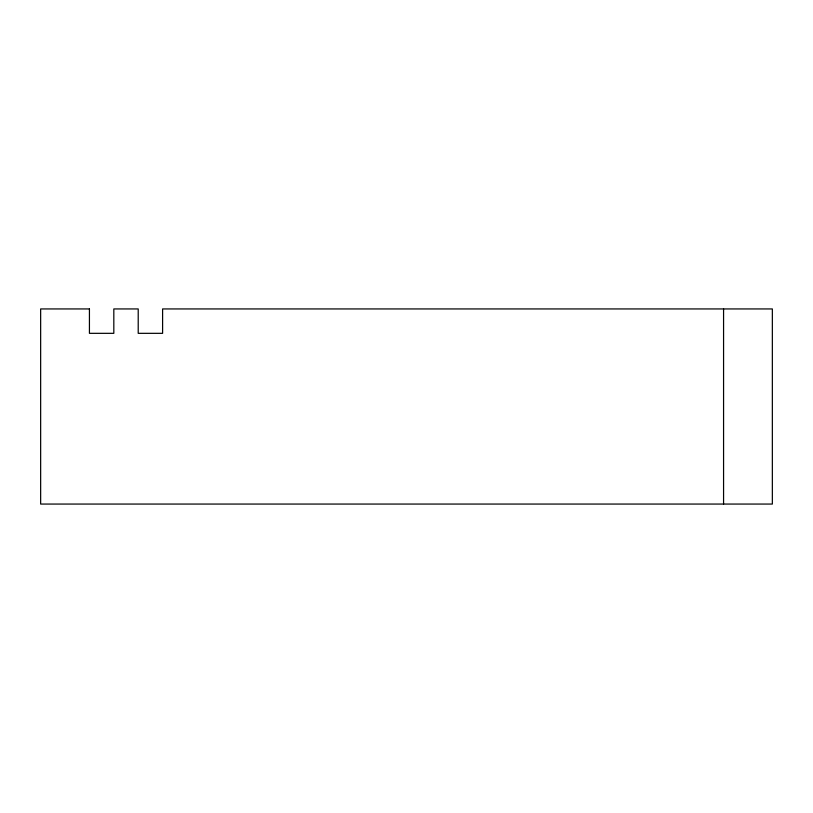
<?xml version="1.0" encoding="UTF-8"?>
<svg xmlns="http://www.w3.org/2000/svg" width="813" height="813" viewBox="0 0 813 813"><rect width="100%" height="100%" fill="white"/><g stroke="black" fill="none" stroke-linecap="round" stroke-linejoin="round"><path stroke-width="1.22" d="M723.57 308.94L723.57 504.06M89.43 308.94L40.65 308.94L40.65 504.06L772.35 504.06L772.35 308.94L162.6 308.94L162.6 333.33L138.21 333.33L138.21 308.94L113.82 308.94L113.82 333.33L89.43 333.33L89.43 308.94"/></g></svg>
